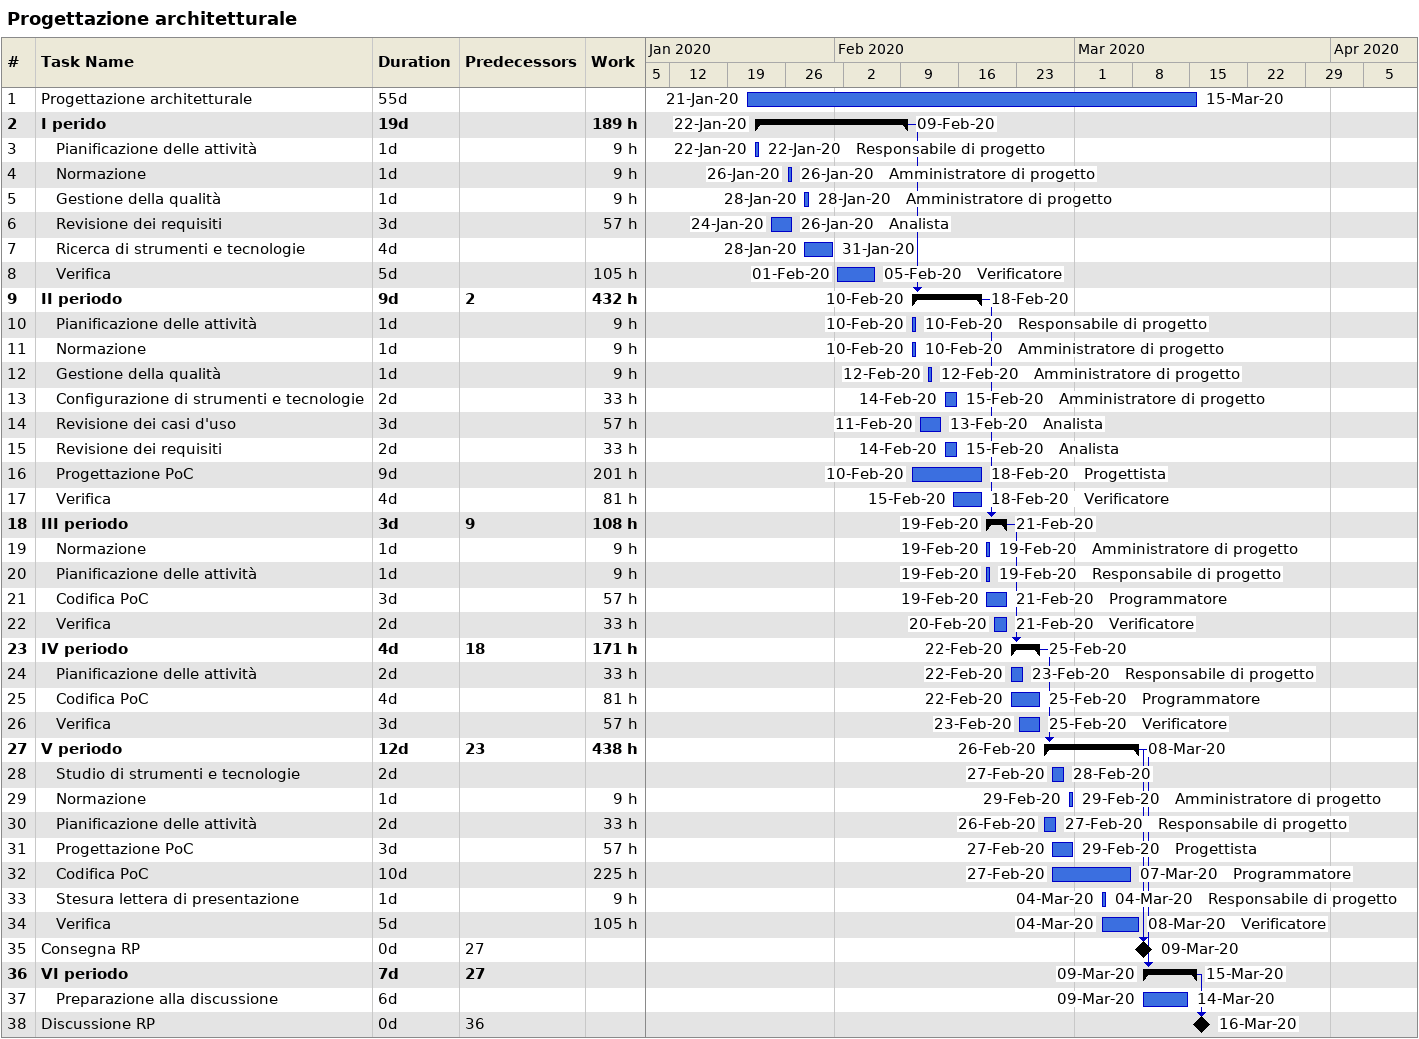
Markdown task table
Progettazione architetturale

| ID | Level | Task | Duration | Start | Finish | Predecessors | Resources | Work (h) |
|---|---|---|---|---|---|---|---|---|
| 1 | 1 | Progettazione architetturale | 55d | 2020-01-21 | 2020-03-15 |  |  |  |
| 2 | 1 | **I perido** | 19d | 2020-01-22 | 2020-02-09 |  |  | 189 |
| 3 | 2 | Pianificazione delle attività | 1d | 2020-01-22 | 2020-01-22 |  | Responsabile di progetto | 9 |
| 4 | 2 | Normazione | 1d | 2020-01-26 | 2020-01-26 |  | Amministratore di progetto | 9 |
| 5 | 2 | Gestione della qualità | 1d | 2020-01-28 | 2020-01-28 |  | Amministratore di progetto | 9 |
| 6 | 2 | Revisione dei requisiti | 3d | 2020-01-24 | 2020-01-26 |  | Analista | 57 |
| 7 | 2 | Ricerca di strumenti e tecnologie | 4d | 2020-01-28 | 2020-01-31 |  |  |  |
| 8 | 2 | Verifica | 5d | 2020-02-01 | 2020-02-05 |  | Verificatore | 105 |
| 9 | 1 | **II periodo** | 9d | 2020-02-10 | 2020-02-18 | 2 |  | 432 |
| 10 | 2 | Pianificazione delle attività | 1d | 2020-02-10 | 2020-02-10 |  | Responsabile di progetto | 9 |
| 11 | 2 | Normazione | 1d | 2020-02-10 | 2020-02-10 |  | Amministratore di progetto | 9 |
| 12 | 2 | Gestione della qualità | 1d | 2020-02-12 | 2020-02-12 |  | Amministratore di progetto | 9 |
| 13 | 2 | Configurazione di strumenti e tecnologie | 2d | 2020-02-14 | 2020-02-15 |  | Amministratore di progetto | 33 |
| 14 | 2 | Revisione dei casi d'uso | 3d | 2020-02-11 | 2020-02-13 |  | Analista | 57 |
| 15 | 2 | Revisione dei requisiti | 2d | 2020-02-14 | 2020-02-15 |  | Analista | 33 |
| 16 | 2 | Progettazione PoC | 9d | 2020-02-10 | 2020-02-18 |  | Progettista | 201 |
| 17 | 2 | Verifica | 4d | 2020-02-15 | 2020-02-18 |  | Verificatore | 81 |
| 18 | 1 | **III periodo** | 3d | 2020-02-19 | 2020-02-21 | 9 |  | 108 |
| 19 | 2 | Normazione | 1d | 2020-02-19 | 2020-02-19 |  | Amministratore di progetto | 9 |
| 20 | 2 | Pianificazione delle attività | 1d | 2020-02-19 | 2020-02-19 |  | Responsabile di progetto | 9 |
| 21 | 2 | Codifica PoC | 3d | 2020-02-19 | 2020-02-21 |  | Programmatore | 57 |
| 22 | 2 | Verifica | 2d | 2020-02-20 | 2020-02-21 |  | Verificatore | 33 |
| 23 | 1 | **IV periodo** | 4d | 2020-02-22 | 2020-02-25 | 18 |  | 171 |
| 24 | 2 | Pianificazione delle attività | 2d | 2020-02-22 | 2020-02-23 |  | Responsabile di progetto | 33 |
| 25 | 2 | Codifica PoC | 4d | 2020-02-22 | 2020-02-25 |  | Programmatore | 81 |
| 26 | 2 | Verifica | 3d | 2020-02-23 | 2020-02-25 |  | Verificatore | 57 |
| 27 | 1 | **V periodo** | 12d | 2020-02-26 | 2020-03-08 | 23 |  | 438 |
| 28 | 2 | Studio di strumenti e tecnologie | 2d | 2020-02-27 | 2020-02-28 |  |  |  |
| 29 | 2 | Normazione | 1d | 2020-02-29 | 2020-02-29 |  | Amministratore di progetto | 9 |
| 30 | 2 | Pianificazione delle attività | 2d | 2020-02-26 | 2020-02-27 |  | Responsabile di progetto | 33 |
| 31 | 2 | Progettazione PoC | 3d | 2020-02-27 | 2020-02-29 |  | Progettista | 57 |
| 32 | 2 | Codifica PoC | 10d | 2020-02-27 | 2020-03-07 |  | Programmatore | 225 |
| 33 | 2 | Stesura lettera di presentazione | 1d | 2020-03-04 | 2020-03-04 |  | Responsabile di progetto | 9 |
| 34 | 2 | Verifica | 5d | 2020-03-04 | 2020-03-08 |  | Verificatore | 105 |
| 35 | 1 | Consegna RP | 0d | 2020-03-09 | 2020-03-09 | 27 |  |  |
| 36 | 1 | **VI periodo** | 7d | 2020-03-09 | 2020-03-15 | 27 |  |  |
| 37 | 2 | Preparazione alla discussione | 6d | 2020-03-09 | 2020-03-14 |  |  |  |
| 38 | 1 | Discussione RP | 0d | 2020-03-16 | 2020-03-16 | 36 |  |  |
